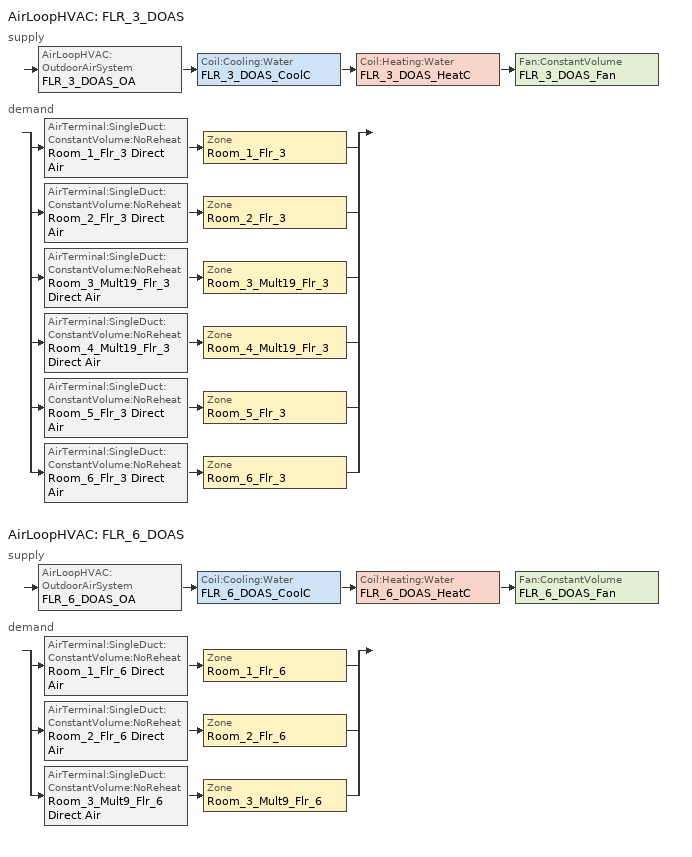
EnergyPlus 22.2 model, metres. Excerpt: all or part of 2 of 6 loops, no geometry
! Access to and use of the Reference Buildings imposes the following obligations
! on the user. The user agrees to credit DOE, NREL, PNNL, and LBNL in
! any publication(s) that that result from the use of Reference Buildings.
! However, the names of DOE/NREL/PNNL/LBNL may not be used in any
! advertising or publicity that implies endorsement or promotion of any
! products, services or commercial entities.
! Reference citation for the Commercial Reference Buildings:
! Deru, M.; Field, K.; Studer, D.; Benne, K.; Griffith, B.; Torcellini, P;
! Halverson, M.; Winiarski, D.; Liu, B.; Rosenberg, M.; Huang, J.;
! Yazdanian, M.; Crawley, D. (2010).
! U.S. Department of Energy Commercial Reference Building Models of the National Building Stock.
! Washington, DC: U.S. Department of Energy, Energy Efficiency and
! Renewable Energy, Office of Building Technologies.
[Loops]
AirLoopHVAC 'FLR_3_DOAS'
 supply: AirLoopHVAC:OutdoorAirSystem 'FLR_3_DOAS_OA' > Coil:Cooling:Water 'FLR_3_DOAS_CoolC' > Coil:Heating:Water 'FLR_3_DOAS_HeatC' > Fan:ConstantVolume 'FLR_3_DOAS_Fan'
 demand: split
  | AirTerminal:SingleDuct:ConstantVolume:NoReheat 'Room_1_Flr_3 Direct Air' > Zone 'Room_1_Flr_3'
  | AirTerminal:SingleDuct:ConstantVolume:NoReheat 'Room_2_Flr_3 Direct Air' > Zone 'Room_2_Flr_3'
  | AirTerminal:SingleDuct:ConstantVolume:NoReheat 'Room_3_Mult19_Flr_3 Direct Air' > Zone 'Room_3_Mult19_Flr_3'
  | AirTerminal:SingleDuct:ConstantVolume:NoReheat 'Room_4_Mult19_Flr_3 Direct Air' > Zone 'Room_4_Mult19_Flr_3'
  | AirTerminal:SingleDuct:ConstantVolume:NoReheat 'Room_5_Flr_3 Direct Air' > Zone 'Room_5_Flr_3'
  | AirTerminal:SingleDuct:ConstantVolume:NoReheat 'Room_6_Flr_3 Direct Air' > Zone 'Room_6_Flr_3'
AirLoopHVAC 'FLR_6_DOAS'
 supply: AirLoopHVAC:OutdoorAirSystem 'FLR_6_DOAS_OA' > Coil:Cooling:Water 'FLR_6_DOAS_CoolC' > Coil:Heating:Water 'FLR_6_DOAS_HeatC' > Fan:ConstantVolume 'FLR_6_DOAS_Fan'
 demand: split
  | AirTerminal:SingleDuct:ConstantVolume:NoReheat 'Room_1_Flr_6 Direct Air' > Zone 'Room_1_Flr_6'
  | AirTerminal:SingleDuct:ConstantVolume:NoReheat 'Room_2_Flr_6 Direct Air' > Zone 'Room_2_Flr_6'
  | AirTerminal:SingleDuct:ConstantVolume:NoReheat 'Room_3_Mult9_Flr_6 Direct Air' > Zone 'Room_3_Mult9_Flr_6'
[Fan:ConstantVolume] Availability Schedule=ALWAYS_ON; Pressure Rise {Pa}=622; Maximum Flow Rate {m3/s}=AUTOSIZE; Motor In Airstream Fraction=1
Name | Fan Total Efficiency | Motor Efficiency
FLR_3_DOAS_Fan | 0.56875 | 0.875
FLR_6_DOAS_Fan | 0.53625 | 0.825
[Coil:Heating:Water] Availability Schedule=ALWAYS_ON; U-Factor Times Area Value {W/K}=AUTOSIZE; Maximum Water Flow Rate {m3/s}=AUTOSIZE; Performance Input Method=UFactorTimesAreaAndDesignWaterFlowRate; Rated Capacity {W}=AUTOSIZE; Rated Inlet Water Temperature {C}=82.2; Rated Inlet Air Temperature {C}=16.6; Rated Outlet Water Temperature {C}=71.1; Rated Outlet Air Temperature {C}=32.2
FLR_3_DOAS_HeatC; FLR_6_DOAS_HeatC
[Coil:Cooling:Water] Availability Schedule=ALWAYS_ON; Design Water Flow Rate {m3/s}=AUTOSIZE; Design Air Flow Rate {m3/s}=AUTOSIZE; Design Inlet Water Temperature {C}=AUTOSIZE; Design Inlet Air Temperature {C}=AUTOSIZE; Design Outlet Air Temperature {C}=AUTOSIZE; Design Inlet Air Humidity Ratio {kgWater/kgDryAir}=AUTOSIZE; Design Outlet Air Humidity Ratio {kgWater/kgDryAir}=AUTOSIZE; Type of Analysis=SimpleAnalysis; Heat Exchanger Configuration=CrossFlow
FLR_6_DOAS_CoolC; FLR_3_DOAS_CoolC
[Zone equipment]
Room_1_Flr_3: Room_1_Flr_3 Direct Air, Room_1_Flr_3 fan coil
Room_1_Flr_6: Room_1_Flr_6 Direct Air, Room_1_Flr_6 fan coil
Room_2_Flr_3: Room_2_Flr_3 Direct Air, Room_2_Flr_3 fan coil
Room_2_Flr_6: Room_2_Flr_6 Direct Air, Room_2_Flr_6 fan coil
Room_3_Mult19_Flr_3: Room_3_Mult19_Flr_3 Direct Air, Room_3_Mult19_Flr_3 fan coil
Room_3_Mult9_Flr_6: Room_3_Mult9_Flr_6 Direct Air, Room_3_Mult9_Flr_6 fan coil
Room_4_Mult19_Flr_3: Room_4_Mult19_Flr_3 Direct Air, Room_4_Mult19_Flr_3 fan coil
Room_5_Flr_3: Room_5_Flr_3 Direct Air, Room_5_Flr_3 fan coil
Room_6_Flr_3: Room_6_Flr_3 Direct Air, Room_6_Flr_3 fan coil
[Sizing:Zone] Zone Cooling Design Supply Air Temperature Input Method=SupplyAirTemperature; Zone Heating Design Supply Air Temperature Input Method=SupplyAirTemperature; Zone Heating Design Supply Air Temperature {C}=40; Zone Heating Design Supply Air Humidity Ratio {kgWater/kgDryAir}=0.008; Cooling Design Air Flow Method=DesignDay; Heating Design Air Flow Method=DesignDay; Account for Dedicated Outdoor Air System=No; Dedicated Outdoor Air System Control Strategy=NeutralSupplyAir; Dedicated Outdoor Air Low Setpoint Temperature for Design {C}=autosize; Dedicated Outdoor Air High Setpoint Temperature for Design {C}=autosize; Zone Load Sizing Method=Sensible Load Only No Latent Load; Zone Latent Cooling Design Supply Air Humidity Ratio Input Method=HumidityRatioDifference; Zone Cooling Design Supply Air Humidity Ratio Difference {kgWater/kgDryAir}=0.005; Zone Latent Heating Design Supply Air Humidity Ratio Input Method=HumidityRatioDifference; Zone Humidification Design Supply Air Humidity Ratio Difference {kgWater/kgDryAir}=0.005
Name | Zone Cooling Design Supply Air Temperature {C} | Zone Cooling Design Supply Air Humidity Ratio {kgWater/kgDryAir} | Design Specification Outdoor Air Object
Room_1_Flr_3 | 12 | 0.0085 | SZ DSOA Room_1_Flr_3
Room_1_Flr_6 | 12 | 0.0085 | SZ DSOA Room_1_Flr_6
Room_2_Flr_3 | 12 | 0.0085 | SZ DSOA Room_2_Flr_3
Room_2_Flr_6 | 12 | 0.0085 | SZ DSOA Room_2_Flr_6
Room_3_Mult19_Flr_3 | 12.49 | 0.0083059 | SZ DSOA Room_3_Mult19_Flr_3
Room_3_Mult9_Flr_6 | 12.49 | 0.0083059 | SZ DSOA Room_3_Mult9_Flr_6
Room_4_Mult19_Flr_3 | 12.49 | 0.0083059 | SZ DSOA Room_4_Mult19_Flr_3
Room_5_Flr_3 | 12.5 | 0.0084865 | SZ DSOA Room_5_Flr_3
Room_6_Flr_3 | 12.83 | 0.0084865 | SZ DSOA Room_6_Flr_3
[DesignSpecification:OutdoorAir] Outdoor Air Method=Flow/Zone
Name | Outdoor Air Flow per Zone {m3/s}
SZ DSOA Room_1_Flr_3; SZ DSOA Room_1_Flr_6; SZ DSOA Room_2_Flr_3; SZ DSOA Room_2_Flr_6; SZ DSOA Room_5_Flr_3; SZ DSOA Room_6_Flr_3 | 0.01416
SZ DSOA Room_3_Mult19_Flr_3; SZ DSOA Room_4_Mult19_Flr_3 | 0.26904
SZ DSOA Room_3_Mult9_Flr_6 | 0.12744
[SetpointManager:OutdoorAirReset] Control Variable=Temperature; Setpoint at Outdoor Low Temperature {C}=22; Outdoor Low Temperature {C}=10; Setpoint at Outdoor High Temperature {C}=10; Outdoor High Temperature {C}=24
Name | Setpoint Node or NodeList
FLR_6_DOAS SAT setpoint | FLR_6_DOAS Supply Equipment Outlet Node
FLR_3_DOAS SAT setpoint | FLR_3_DOAS Supply Equipment Outlet Node
[ZoneControl:Thermostat] Control Type Schedule=Dual Zone Control Type Sched
Name | Zone or ZoneList | Control 1
Room_1_Flr_3 Thermostat | Room_1_Flr_3 | Room_1_Flr_3 DualSPSched
Room_1_Flr_6 Thermostat | Room_1_Flr_6 | Room_1_Flr_6 DualSPSched
Room_2_Flr_3 Thermostat | Room_2_Flr_3 | Room_2_Flr_3 DualSPSched
Room_2_Flr_6 Thermostat | Room_2_Flr_6 | Room_2_Flr_6 DualSPSched
Room_3_Mult19_Flr_3 Thermostat | Room_3_Mult19_Flr_3 | Room_3_Mult19_Flr_3 DualSPSched
Room_3_Mult9_Flr_6 Thermostat | Room_3_Mult9_Flr_6 | Room_3_Mult9_Flr_6 DualSPSched
Room_4_Mult19_Flr_3 Thermostat | Room_4_Mult19_Flr_3 | Room_4_Mult19_Flr_3 DualSPSched
Room_5_Flr_3 Thermostat | Room_5_Flr_3 | Room_5_Flr_3 DualSPSched
Room_6_Flr_3 Thermostat | Room_6_Flr_3 | Room_6_Flr_3 DualSPSched
[ThermostatSetpoint:DualSetpoint] Heating Setpoint Temperature Schedule=Guest_HTGSETP_SCH; Cooling Setpoint Temperature Schedule=Guest_CLGSETP_SCH
Room_1_Flr_3 DualSPSched; Room_1_Flr_6 DualSPSched; Room_2_Flr_3 DualSPSched; Room_2_Flr_6 DualSPSched; Room_3_Mult19_Flr_3 DualSPSched; Room_3_Mult9_Flr_6 DualSPSched; Room_4_Mult19_Flr_3 DualSPSched; Room_5_Flr_3 DualSPSched; Room_6_Flr_3 DualSPSched
[Sizing:System] Type of Load to Size On=VentilationRequirement; Central Heating Maximum System Air Flow Ratio=1; Preheat Design Temperature {C}=7; Preheat Design Humidity Ratio {kgWater/kgDryAir}=0.008; Precool Design Temperature {C}=12.8; Precool Design Humidity Ratio {kgWater/kgDryAir}=0.008; Central Cooling Design Supply Air Temperature {C}=12.82; Central Heating Design Supply Air Temperature {C}=18; Type of Zone Sum to Use=NonCoincident; 100% Outdoor Air in Cooling=YES; 100% Outdoor Air in Heating=YES; Central Cooling Design Supply Air Humidity Ratio {kgWater/kgDryAir}=0.0084902; Central Heating Design Supply Air Humidity Ratio {kgWater/kgDryAir}=0.008; Cooling Supply Air Flow Rate Method=Flow/System; Heating Supply Air Flow Rate Method=Flow/System; System Outdoor Air Method=ZoneSum; Zone Maximum Outdoor Air Fraction=1; Cooling Design Capacity Method=CoolingDesignCapacity; Cooling Design Capacity {W}=autosize; Heating Design Capacity Method=HeatingDesignCapacity; Heating Design Capacity {W}=autosize; Central Cooling Capacity Control Method=OnOff
Name | Design Outdoor Air Flow Rate {m3/s} | Cooling Supply Air Flow Rate {m3/s} | Heating Supply Air Flow Rate {m3/s}
FLR_3_DOAS | 2.37888 | 2.37888 | 2.37888
FLR_6_DOAS | 0.15576 | 0.15576 | 0.15576
[Controller:OutdoorAir] Economizer Control Type=NoEconomizer; Economizer Control Action Type=ModulateFlow; Economizer Maximum Limit Dry-Bulb Temperature {C}=28; Economizer Maximum Limit Enthalpy {J/kg}=64000; Economizer Minimum Limit Dry-Bulb Temperature {C}=-100; Lockout Type=NoLockout; Minimum Limit Type=ProportionalMinimum; Minimum Outdoor Air Schedule=ALWAYS_ON; Minimum Fraction of Outdoor Air Schedule=ALWAYS_ON; Maximum Fraction of Outdoor Air Schedule=ALWAYS_ON
Name | Minimum Outdoor Air Flow Rate {m3/s} | Maximum Outdoor Air Flow Rate {m3/s}
FLR_3_DOAS_OA_Controller | 2.37888 | 2.37888
FLR_6_DOAS_OA_Controller | 0.15576 | 0.15576
[Controller:WaterCoil] Control Variable=Temperature; Actuator Variable=Flow; Maximum Actuated Flow {m3/s}=AUTOSIZE; Minimum Actuated Flow {m3/s}=0
Name | Action | Controller Convergence Tolerance {deltaC}
FLR_3_DOAS_CoolC_Controller; FLR_6_DOAS_CoolC_Controller | Reverse
FLR_3_DOAS_HeatC_Controller; FLR_6_DOAS_HeatC_Controller | Normal | 0.0001
[AirLoopHVAC]
Name | Design Supply Air Flow Rate {m3/s}
FLR_3_DOAS | 2.37888
FLR_6_DOAS | 0.15576
[AirTerminal:SingleDuct:ConstantVolume:NoReheat] Availability Schedule=ALWAYS_ON
Name | Maximum Air Flow Rate {m3/s}
Room_1_Flr_3 Direct Air; Room_1_Flr_6 Direct Air; Room_2_Flr_3 Direct Air; Room_2_Flr_6 Direct Air; Room_5_Flr_3 Direct Air; Room_6_Flr_3 Direct Air | 0.01416
Room_3_Mult19_Flr_3 Direct Air; Room_4_Mult19_Flr_3 Direct Air | 0.26904
Room_3_Mult9_Flr_6 Direct Air | 0.12744
[SetpointManager:MixedAir] Control Variable=Temperature
Name | Setpoint Node or NodeList
FLR_3_DOAS_CoolC SAT Manager | FLR_3_DOAS_CoolC-FLR_3_DOAS_HeatCNode
FLR_3_DOAS_HeatC SAT Manager | FLR_3_DOAS_HeatC-FLR_3_DOAS_FanNode
FLR_3_DOAS_OAMixed Air Temp Manager | FLR_3_DOAS_OA-FLR_3_DOAS_CoolCNode
FLR_6_DOAS_CoolC SAT Manager | FLR_6_DOAS_CoolC-FLR_6_DOAS_HeatCNode
FLR_6_DOAS_HeatC SAT Manager | FLR_6_DOAS_HeatC-FLR_6_DOAS_FanNode
FLR_6_DOAS_OAMixed Air Temp Manager | FLR_6_DOAS_OA-FLR_6_DOAS_CoolCNode
[Schedule:Compact]
ALWAYS_ON: Through: 12/31, For: AllDays, Until: 24:00, 1
Guest_CLGSETP_SCH: Through: 12/31, For: AllDays, Until: 24:00, 24
Guest_HTGSETP_SCH: Through: 12/31, For: AllDays, Until: 24:00, 21
Dual Zone Control Type Sched: Through: 12/31, For: AllDays, Until: 24:00, 4
